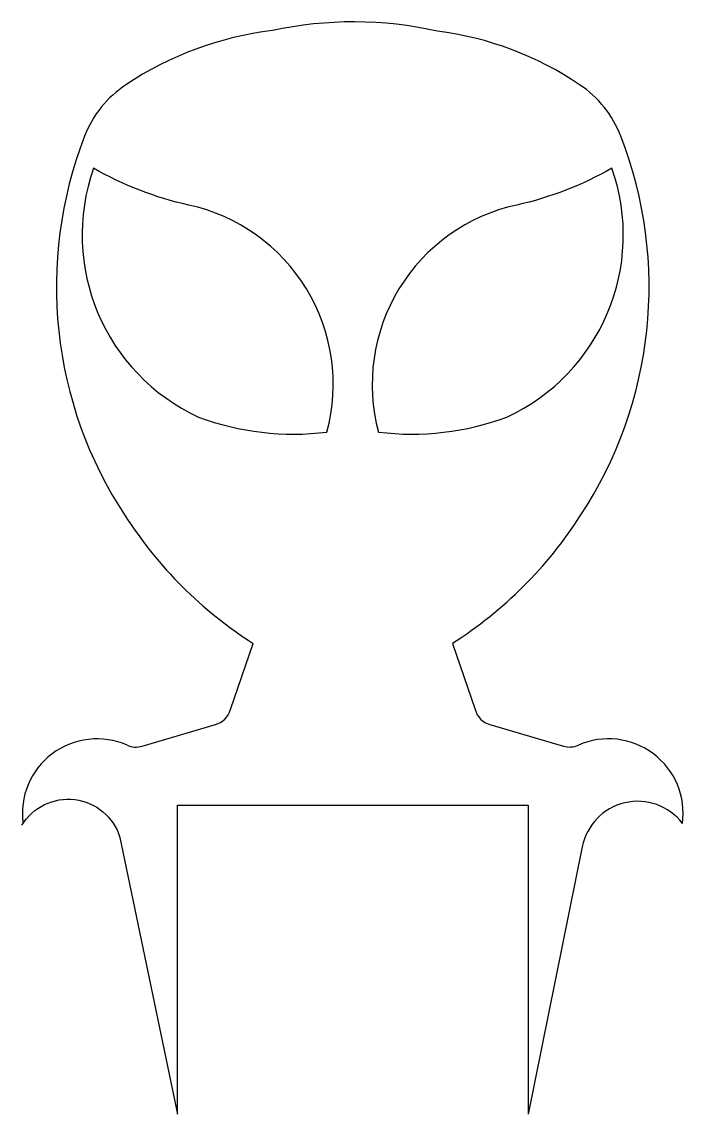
# Model space of a CAD drawing. Header units: millimetres. Extents: x 0.3 to 60.7, y -0.7 to 99.
import ezdxf

# ---------------------------------------------------------------- set-up
doc = ezdxf.new("R2010")
doc.units = ezdxf.units.MM
doc.layers.add('Corte exterior', color=1, linetype='Continuous', true_color=0xff0000)

msp = doc.modelspace()

# ---------------------------------------------------------------- linework, layer by layer
at = {"layer": 'Corte exterior'}
for p, q in [((19.351, 36.191), (21.416, 42.243)), ((39.618, 42.244), (41.684, 36.193)), ((11.293, 32.856), (17.994, 34.828)), ((43.041, 34.83), (49.742, 32.859)), ((14.52, 27.479), (30.02, 27.479)), ((14.52, -0.733), (14.52, 27.479)), ((30.02, 27.479), (30.996, 27.479)), ((31.02, 27.479), (46.52, 27.479)), ((46.52, 27.479), (46.52, -0.733))]:
    msp.add_line(p, q, dxfattribs=at)
for points in [[(28.164, 61.523, 0.428238), (15.543, 82.255, -0.076412), (6.86, 85.614, 0.387125), (16.443, 62.894, 0.120062), (28.153, 61.526)], [(32.878, 61.526, 0.120062), (44.588, 62.897, 0.387125), (54.168, 85.617, -0.076412), (45.485, 82.257, 0.428238), (32.867, 61.523)], [(0.308, 25.647, -0.645841), (9.263, 24.534), (14.52, -0.733)], [(60.618, 25.807, 0.645841), (51.471, 23.659), (46.52, -0.733)]]:
    msp.add_lwpolyline(points, format="xyb", dxfattribs=at)
for centre, radius, start, end in [((30.602, 64.24), 34.736, 77.29055, 102.33163), ((26.82, 67.745), 30.647, 96.81467, 123.72563), ((34.517, 68.561), 29.799, 55.90363, 82.81459), ((15.357, 84.917), 10, 123.72563, 158.77081), ((45.671, 84.919), 10, 21.23758, 56.28275), ((41.409, 74.797), 37.949, 158.77081, 213.43753), ((19.621, 74.795), 37.949, 326.57086, 21.23758), ((42.142, 74.7), 38.51, 212.71646, 237.43884), ((18.887, 74.699), 38.51, 302.56946, 327.29193), ((17.429, 36.747), 2, 286.39781, 343.87012), ((43.605, 36.749), 2, 196.13815, 253.61046), ((7.168, 26.716), 6.81, 66.16375, 187.70909), ((10.728, 34.775), 2, 246.16375, 286.39781), ((50.307, 34.778), 2, 253.61046, 293.84452), ((53.869, 26.719), 6.81, 352.29918, 113.84452)]:
    msp.add_arc(centre, radius, start, end, dxfattribs=at)

doc.saveas('drawing.dxf')
